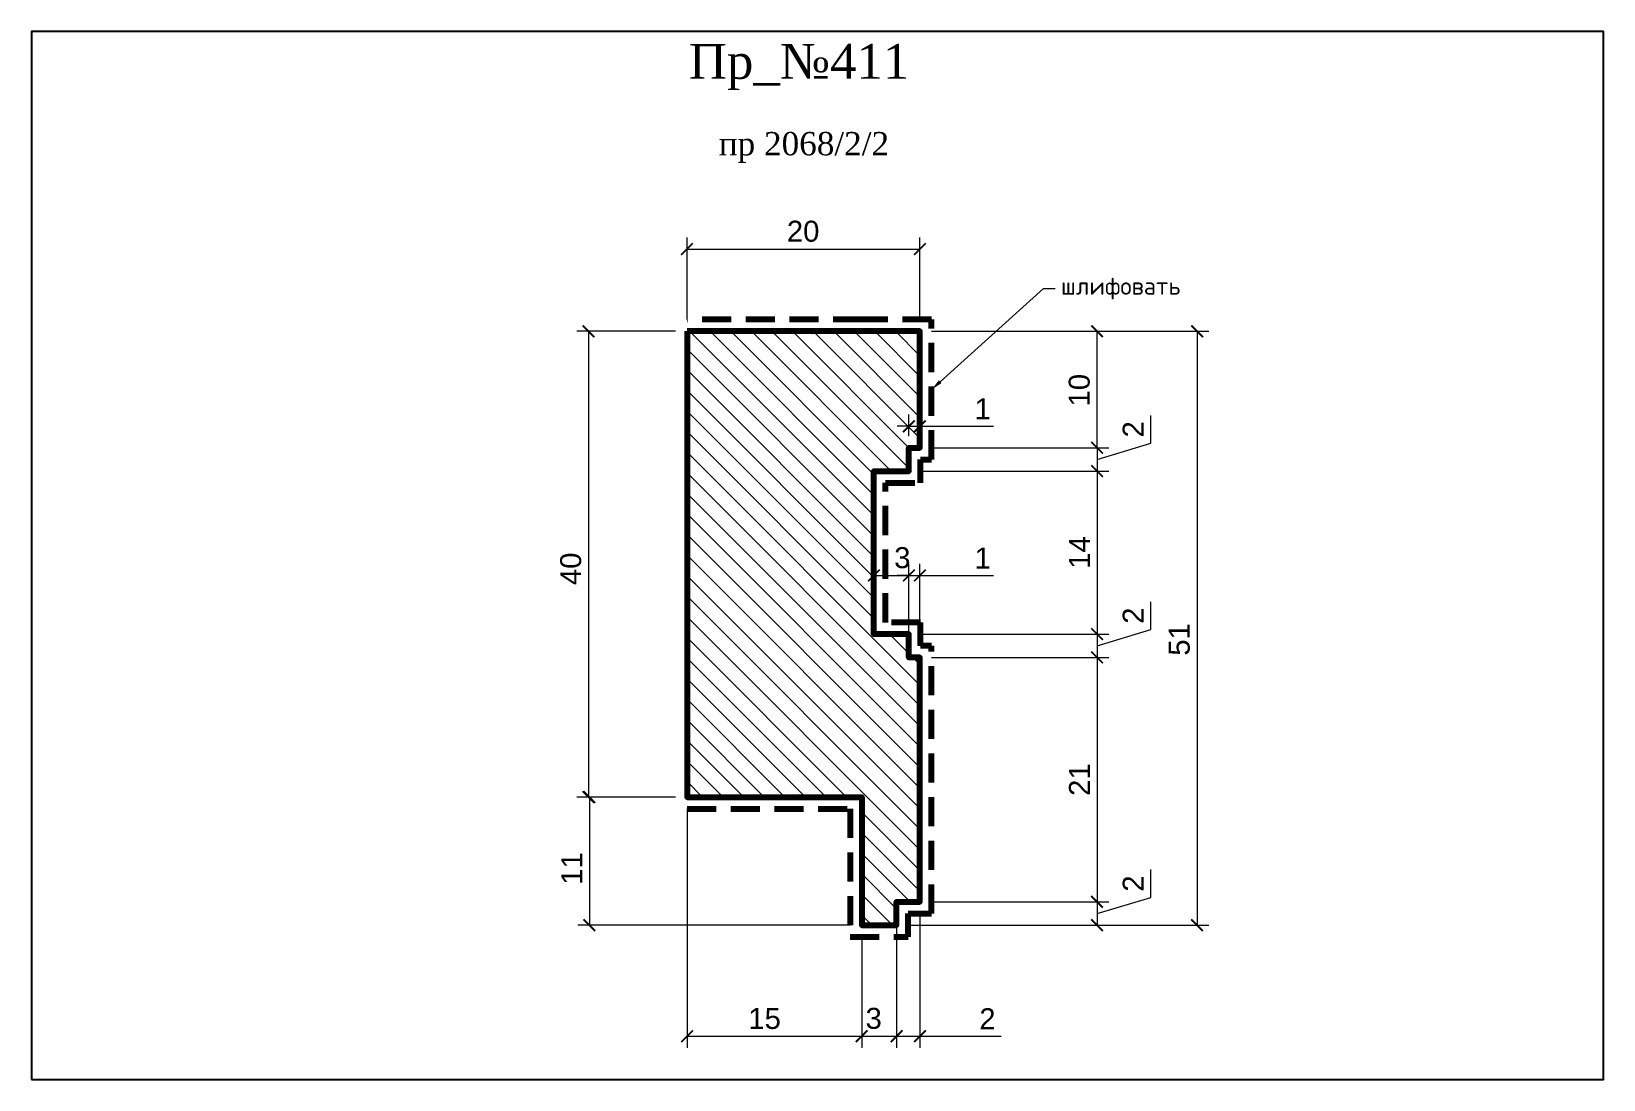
# Model space of a CAD drawing. Header units: inches. Extents: x 479 to 614, y -1019 to -929.
import ezdxf
from ezdxf import colors
from ezdxf.entities.mleader import LeaderData, LeaderLine
from ezdxf.math import Vec2, Vec3

# ---------------------------------------------------------------- set-up
doc = ezdxf.new("R2010")
doc.units = ezdxf.units.IN
doc.header["$MEASUREMENT"] = 0
doc.linetypes.add('HIDDEN', pattern=[0.375, 0.25, -0.125])
doc.layers.add('Outside panel', color=7, linetype='Continuous', lineweight=18, true_color=0x7f5e57)
for name, color, linetype, lineweight in [('линия 15', 7, 'Continuous', 15), ('линия 50', 1, 'Continuous', 140), ('служебный слой РАЗМЕРЫ', 7, 'Continuous', 9)]:
    doc.layers.add(name, color=color, linetype=linetype, lineweight=lineweight)
doc.layers.add('размеры в модели', color=7, linetype='Continuous')
doc.styles.add('ELECT', font='times.ttf')
doc.styles.get("Standard").update_dxf_attribs({"font": 'arial.ttf'})
doc.styles.add('ЕСКД профили текст', font='isocpeur.ttf')
doc.dimstyles.new('M_1', dxfattribs={"dimtxt": 1.8, "dimasz": 1, "dimexe": 1, "dimexo": 1, "dimgap": 0.6, "dimtad": 1, "dimdec": 0, "dimdsep": 46, "dimtxsty": 'Standard', "dimblk": 'ARCHTICK', "dimcen": -5, "dimclrd": 7, "dimclre": 7, "dimclrt": 7, "dimadec": 0, "dimazin": 0, "dimtfac": 1, "dimtdec": 0, "dimtmove": 0, "dimatfit": 3, "dimfxl": 1, "dimtolj": 1, "dimtzin": 0, "dimlwd": 5, "dimlwe": 5, "dimarcsym": 0})

# ---------------------------------------------------------------- blocks, each defined once
blk = doc.blocks.new('_ArchTick')
at = {"color": 0, "linetype": 'ByBlock', "const_width": 0.15}
blk.add_lwpolyline([(-0.5, -0.5), (0.5, 0.5)], dxfattribs=at)
blk = doc.blocks.new('*D17')
at = {"layer": 'Defpoints', "color": 0, "ltscale": 1000, "transparency": 16777216}
for p in [(555.41, -954.6), (553.41, -1005.6), (579.21, -1005.6)]:
    blk.add_point(p, dxfattribs=at)
at = {"layer": 'линия 15', "color": 7, "lineweight": 5, "ltscale": 1000, "transparency": 16777216}
for p, q in [((556.41, -954.6), (580.21, -954.6)), ((579.21, -954.6), (579.21, -1005.6)), ((554.41, -1005.6), (580.21, -1005.6))]:
    blk.add_line(p, q, dxfattribs=at)
for p, rotation in [((579.21, -954.6), 90), ((579.21, -1005.6), 270)]:
    blk.add_blockref('_ArchTick', p, dxfattribs=dict(at, rotation=rotation))
at = {"layer": 'линия 15', "color": 7, "ltscale": 1000, "transparency": 16777216, "insert": (577.69, -981.06), "char_height": 1.8, "attachment_point": 5, "rotation": 90}
blk.add_mtext('\\A1;51', dxfattribs=at)
blk = doc.blocks.new('*D16')
at = {"layer": 'Defpoints', "color": 0, "ltscale": 1000, "transparency": 16777216}
for p in [(555.41, -1003.6), (553.41, -1005.6), (570.62, -1005.6)]:
    blk.add_point(p, dxfattribs=at)
at = {"layer": 'размеры в модели', "color": 7, "lineweight": 5, "ltscale": 1000, "transparency": 16777216}
for p, q in [((575.23, -1003.21), (575.23, -1000.82)), ((556.41, -1003.6), (571.62, -1003.6)), ((570.62, -1004.6), (575.23, -1003.21)), ((570.62, -1003.6), (570.62, -1005.6)), ((554.41, -1005.6), (571.62, -1005.6))]:
    blk.add_line(p, q, dxfattribs=at)
for p, rotation in [((570.62, -1003.6), 90), ((570.62, -1005.6), 270)]:
    blk.add_blockref('_ArchTick', p, dxfattribs=dict(at, rotation=rotation))
at = {"layer": 'размеры в модели', "color": 7, "ltscale": 1000, "transparency": 16777216, "insert": (573.72, -1002.02), "char_height": 1.8, "attachment_point": 5, "rotation": 90}
blk.add_mtext('\\A1;2', dxfattribs=at)
blk = doc.blocks.new('*D15')
at = {"layer": 'Defpoints', "color": 0, "ltscale": 1000, "transparency": 16777216}
for p in [(555.41, -982.6), (555.41, -1003.6), (570.62, -1003.6)]:
    blk.add_point(p, dxfattribs=at)
at = {"layer": 'размеры в модели', "color": 7, "lineweight": 5, "ltscale": 1000, "transparency": 16777216}
for p, q in [((556.41, -982.6), (571.62, -982.6)), ((570.62, -982.6), (570.62, -1003.6)), ((556.41, -1003.6), (571.62, -1003.6))]:
    blk.add_line(p, q, dxfattribs=at)
for p, rotation in [((570.62, -982.6), 90), ((570.62, -1003.6), 270)]:
    blk.add_blockref('_ArchTick', p, dxfattribs=dict(at, rotation=rotation))
at = {"layer": 'размеры в модели', "color": 7, "ltscale": 1000, "transparency": 16777216, "insert": (569.11, -993.1), "char_height": 1.8, "attachment_point": 5, "rotation": 90}
blk.add_mtext('\\A1;21', dxfattribs=at)
blk = doc.blocks.new('*D14')
at = {"layer": 'Defpoints', "color": 0, "ltscale": 1000, "transparency": 16777216}
for p in [(554.46, -980.6), (555.41, -982.6), (570.62, -982.6)]:
    blk.add_point(p, dxfattribs=at)
at = {"layer": 'размеры в модели', "color": 7, "lineweight": 5, "ltscale": 1000, "transparency": 16777216}
for p, q in [((575.23, -980.21), (575.23, -977.82)), ((555.46, -980.6), (571.62, -980.6)), ((570.62, -981.6), (575.23, -980.21)), ((570.62, -980.6), (570.62, -982.6)), ((556.41, -982.6), (571.62, -982.6))]:
    blk.add_line(p, q, dxfattribs=at)
for p, rotation in [((570.62, -980.6), 90), ((570.62, -982.6), 270)]:
    blk.add_blockref('_ArchTick', p, dxfattribs=dict(at, rotation=rotation))
at = {"layer": 'размеры в модели', "color": 7, "ltscale": 1000, "transparency": 16777216, "insert": (573.72, -979.02), "char_height": 1.8, "attachment_point": 5, "rotation": 90}
blk.add_mtext('\\A1;2', dxfattribs=at)
blk = doc.blocks.new('*D13')
at = {"layer": 'Defpoints', "color": 0, "ltscale": 1000, "transparency": 16777216}
for p in [(554.46, -966.6), (554.46, -980.6), (570.62, -980.6)]:
    blk.add_point(p, dxfattribs=at)
at = {"layer": 'размеры в модели', "color": 7, "lineweight": 5, "ltscale": 1000, "transparency": 16777216}
for p, q in [((555.46, -966.6), (571.62, -966.6)), ((570.62, -966.6), (570.62, -980.6)), ((555.46, -980.6), (571.62, -980.6))]:
    blk.add_line(p, q, dxfattribs=at)
for p, rotation in [((570.62, -966.6), 90), ((570.62, -980.6), 270)]:
    blk.add_blockref('_ArchTick', p, dxfattribs=dict(at, rotation=rotation))
at = {"layer": 'размеры в модели', "color": 7, "ltscale": 1000, "transparency": 16777216, "insert": (569.11, -973.6), "char_height": 1.8, "attachment_point": 5, "rotation": 90}
blk.add_mtext('\\A1;14', dxfattribs=at)
blk = doc.blocks.new('*D12')
at = {"layer": 'Defpoints', "color": 0, "ltscale": 1000, "transparency": 16777216}
for p in [(555.41, -964.6), (554.46, -966.6), (570.62, -966.6)]:
    blk.add_point(p, dxfattribs=at)
at = {"layer": 'размеры в модели', "color": 7, "lineweight": 5, "ltscale": 1000, "transparency": 16777216}
for p, q in [((575.23, -964.21), (575.23, -961.82)), ((556.41, -964.6), (571.62, -964.6)), ((570.62, -965.6), (575.23, -964.21)), ((570.62, -964.6), (570.62, -966.6)), ((555.46, -966.6), (571.62, -966.6))]:
    blk.add_line(p, q, dxfattribs=at)
for p, rotation in [((570.62, -964.6), 90), ((570.62, -966.6), 270)]:
    blk.add_blockref('_ArchTick', p, dxfattribs=dict(at, rotation=rotation))
at = {"layer": 'размеры в модели', "color": 7, "ltscale": 1000, "transparency": 16777216, "insert": (573.72, -963.02), "char_height": 1.8, "attachment_point": 5, "rotation": 90}
blk.add_mtext('\\A1;2', dxfattribs=at)
blk = doc.blocks.new('*D11')
at = {"layer": 'Defpoints', "color": 0, "ltscale": 1000, "transparency": 16777216}
for p in [(554.46, -975.57), (551.46, -980.6), (554.46, -980.6)]:
    blk.add_point(p, dxfattribs=at)
at = {"layer": 'размеры в модели', "color": 7, "lineweight": 5, "ltscale": 1000, "transparency": 16777216}
for p, q in [((551.46, -979.6), (551.46, -974.57)), ((554.46, -979.6), (554.46, -974.57)), ((551.46, -975.57), (554.46, -975.57))]:
    blk.add_line(p, q, dxfattribs=at)
at = {"layer": 'размеры в модели', "color": 7, "lineweight": 5, "ltscale": 1000, "transparency": 16777216, "rotation": 180}
blk.add_blockref('_ArchTick', (551.46, -975.57), dxfattribs=at)
at = {"layer": 'размеры в модели', "color": 7, "lineweight": 5, "ltscale": 1000, "transparency": 16777216}
blk.add_blockref('_ArchTick', (554.46, -975.57), dxfattribs=at)
at = {"layer": 'размеры в модели', "color": 7, "ltscale": 1000, "transparency": 16777216, "insert": (553.9, -974.05), "char_height": 1.8, "attachment_point": 5}
blk.add_mtext('\\A1;3', dxfattribs=at)
blk = doc.blocks.new('*D10')
at = {"layer": 'Defpoints', "color": 0, "ltscale": 1000, "transparency": 16777216}
for p in [(550.41, -1005.6), (553.41, -1005.6), (553.41, -1015.13)]:
    blk.add_point(p, dxfattribs=at)
at = {"layer": 'размеры в модели', "color": 7, "lineweight": 5, "ltscale": 1000, "transparency": 16777216}
for p, q in [((550.41, -1006.6), (550.41, -1016.13)), ((553.41, -1006.6), (553.41, -1016.13)), ((550.41, -1015.13), (553.41, -1015.13))]:
    blk.add_line(p, q, dxfattribs=at)
at = {"layer": 'размеры в модели', "color": 7, "lineweight": 5, "ltscale": 1000, "transparency": 16777216, "rotation": 180}
blk.add_blockref('_ArchTick', (550.41, -1015.13), dxfattribs=at)
at = {"layer": 'размеры в модели', "color": 7, "lineweight": 5, "ltscale": 1000, "transparency": 16777216}
blk.add_blockref('_ArchTick', (553.41, -1015.13), dxfattribs=at)
at = {"layer": 'размеры в модели', "color": 7, "ltscale": 1000, "transparency": 16777216, "insert": (551.44, -1013.61), "char_height": 1.8, "attachment_point": 5}
blk.add_mtext('\\A1;3', dxfattribs=at)
blk = doc.blocks.new('*D9')
at = {"layer": 'Defpoints', "color": 0, "ltscale": 1000, "transparency": 16777216}
for p in [(535.41, -994.6), (550.41, -1005.6), (550.41, -1015.14)]:
    blk.add_point(p, dxfattribs=at)
at = {"layer": 'размеры в модели', "color": 7, "lineweight": 5, "ltscale": 1000, "transparency": 16777216}
for p, q in [((535.41, -995.6), (535.41, -1016.14)), ((550.41, -1006.6), (550.41, -1016.14)), ((535.41, -1015.14), (550.41, -1015.14))]:
    blk.add_line(p, q, dxfattribs=at)
at = {"layer": 'размеры в модели', "color": 7, "lineweight": 5, "ltscale": 1000, "transparency": 16777216, "rotation": 180}
blk.add_blockref('_ArchTick', (535.41, -1015.14), dxfattribs=at)
at = {"layer": 'размеры в модели', "color": 7, "lineweight": 5, "ltscale": 1000, "transparency": 16777216}
blk.add_blockref('_ArchTick', (550.41, -1015.14), dxfattribs=at)
at = {"layer": 'размеры в модели', "color": 7, "ltscale": 1000, "transparency": 16777216, "insert": (542.07, -1013.62), "char_height": 1.8, "attachment_point": 5}
blk.add_mtext('\\A1;15', dxfattribs=at)
blk = doc.blocks.new('*D8')
at = {"layer": 'Defpoints', "color": 0, "ltscale": 1000, "transparency": 16777216}
for p in [(535.41, -994.6), (527.03, -1005.6), (550.41, -1005.6)]:
    blk.add_point(p, dxfattribs=at)
at = {"layer": 'размеры в модели', "color": 7, "lineweight": 5, "ltscale": 1000, "transparency": 16777216}
for p, q in [((534.41, -994.6), (526.03, -994.6)), ((527.03, -994.6), (527.03, -1005.6)), ((549.41, -1005.6), (526.03, -1005.6))]:
    blk.add_line(p, q, dxfattribs=at)
for p, rotation in [((527.03, -994.6), 90), ((527.03, -1005.6), 270)]:
    blk.add_blockref('_ArchTick', p, dxfattribs=dict(at, rotation=rotation))
at = {"layer": 'размеры в модели', "color": 7, "ltscale": 1000, "transparency": 16777216, "insert": (525.52, -1000.73), "char_height": 1.8, "attachment_point": 5, "rotation": 90}
blk.add_mtext('\\A1;11', dxfattribs=at)
blk = doc.blocks.new('*D7')
at = {"layer": 'Defpoints', "color": 0, "ltscale": 1000, "transparency": 16777216}
for p in [(535.41, -954.6), (526.95, -994.6), (535.41, -994.6)]:
    blk.add_point(p, dxfattribs=at)
at = {"layer": 'размеры в модели', "color": 7, "lineweight": 5, "ltscale": 1000, "transparency": 16777216}
for p, q in [((534.41, -954.6), (525.95, -954.6)), ((526.95, -954.6), (526.95, -994.6)), ((534.41, -994.6), (525.95, -994.6))]:
    blk.add_line(p, q, dxfattribs=at)
for p, rotation in [((526.95, -954.6), 90), ((526.95, -994.6), 270)]:
    blk.add_blockref('_ArchTick', p, dxfattribs=dict(at, rotation=rotation))
at = {"layer": 'размеры в модели', "color": 7, "ltscale": 1000, "transparency": 16777216, "insert": (525.43, -975), "char_height": 1.8, "attachment_point": 5, "rotation": 90}
blk.add_mtext('\\A1;40', dxfattribs=at)
blk = doc.blocks.new('*D6')
at = {"layer": 'Defpoints', "color": 0, "ltscale": 1000, "transparency": 16777216}
for p in [(555.41, -947.54), (535.41, -954.6), (555.41, -954.6)]:
    blk.add_point(p, dxfattribs=at)
at = {"layer": 'размеры в модели', "color": 7, "lineweight": 5, "ltscale": 1000, "transparency": 16777216}
for p, q in [((535.41, -953.6), (535.41, -946.54)), ((535.41, -947.54), (555.41, -947.54)), ((555.41, -953.6), (555.41, -946.54))]:
    blk.add_line(p, q, dxfattribs=at)
at = {"layer": 'размеры в модели', "color": 7, "lineweight": 5, "ltscale": 1000, "transparency": 16777216, "rotation": 180}
blk.add_blockref('_ArchTick', (535.41, -947.54), dxfattribs=at)
at = {"layer": 'размеры в модели', "color": 7, "lineweight": 5, "ltscale": 1000, "transparency": 16777216}
blk.add_blockref('_ArchTick', (555.41, -947.54), dxfattribs=at)
at = {"layer": 'размеры в модели', "color": 7, "ltscale": 1000, "transparency": 16777216, "insert": (545.38, -946.02), "char_height": 1.8, "attachment_point": 5}
blk.add_mtext('\\A1;20', dxfattribs=at)
blk = doc.blocks.new('*D5')
at = {"layer": 'Defpoints', "color": 0, "ltscale": 1000, "transparency": 16777216}
for p in [(553.41, -1003.6), (555.41, -1003.6), (555.41, -1015.13)]:
    blk.add_point(p, dxfattribs=at)
at = {"layer": 'размеры в модели', "color": 7, "lineweight": 5, "ltscale": 1000, "transparency": 16777216}
for p, q in [((553.41, -1004.6), (553.41, -1016.13)), ((555.41, -1004.6), (555.41, -1016.13)), ((553.41, -1015.13), (555.41, -1015.13)), ((555.41, -1015.13), (562.4, -1015.13))]:
    blk.add_line(p, q, dxfattribs=at)
at = {"layer": 'размеры в модели', "color": 7, "lineweight": 5, "ltscale": 1000, "transparency": 16777216, "rotation": 180}
blk.add_blockref('_ArchTick', (553.41, -1015.13), dxfattribs=at)
at = {"layer": 'размеры в модели', "color": 7, "lineweight": 5, "ltscale": 1000, "transparency": 16777216}
blk.add_blockref('_ArchTick', (555.41, -1015.13), dxfattribs=at)
at = {"layer": 'размеры в модели', "color": 7, "ltscale": 1000, "transparency": 16777216, "insert": (561.21, -1013.63), "char_height": 1.8, "attachment_point": 5}
blk.add_mtext('\\A1;2', dxfattribs=at)
blk = doc.blocks.new('*D4')
at = {"layer": 'Defpoints', "color": 0, "ltscale": 1000, "transparency": 16777216}
for p in [(555.41, -975.57), (554.46, -982.6), (555.41, -982.6)]:
    blk.add_point(p, dxfattribs=at)
at = {"layer": 'размеры в модели', "color": 7, "lineweight": 5, "ltscale": 1000, "transparency": 16777216}
for p, q in [((554.46, -981.6), (554.46, -974.57)), ((555.41, -981.6), (555.41, -974.57)), ((554.46, -975.57), (553.46, -975.57)), ((554.46, -975.57), (555.41, -975.57)), ((555.41, -975.57), (561.73, -975.57))]:
    blk.add_line(p, q, dxfattribs=at)
blk.add_blockref('_ArchTick', (554.46, -975.57), dxfattribs=at)
at = {"layer": 'размеры в модели', "color": 7, "lineweight": 5, "ltscale": 1000, "transparency": 16777216, "rotation": 180}
blk.add_blockref('_ArchTick', (555.41, -975.57), dxfattribs=at)
at = {"layer": 'размеры в модели', "color": 7, "ltscale": 1000, "transparency": 16777216, "insert": (560.8, -974.07), "char_height": 1.8, "attachment_point": 5}
blk.add_mtext('\\A1;1', dxfattribs=at)
blk = doc.blocks.new('*D3')
at = {"layer": 'Defpoints', "color": 0, "ltscale": 1000, "transparency": 16777216}
for p in [(555.41, -962.76), (554.46, -964.6), (555.41, -964.6)]:
    blk.add_point(p, dxfattribs=at)
at = {"layer": 'размеры в модели', "color": 7, "lineweight": 5, "ltscale": 1000, "transparency": 16777216}
for p, q in [((554.46, -963.6), (554.46, -961.76)), ((555.41, -963.6), (555.41, -961.76)), ((554.46, -962.76), (553.46, -962.76)), ((554.46, -962.76), (555.41, -962.76)), ((555.41, -962.76), (561.73, -962.76))]:
    blk.add_line(p, q, dxfattribs=at)
blk.add_blockref('_ArchTick', (554.46, -962.76), dxfattribs=at)
at = {"layer": 'размеры в модели', "color": 7, "lineweight": 5, "ltscale": 1000, "transparency": 16777216, "rotation": 180}
blk.add_blockref('_ArchTick', (555.41, -962.76), dxfattribs=at)
at = {"layer": 'размеры в модели', "color": 7, "ltscale": 1000, "transparency": 16777216, "insert": (560.8, -961.26), "char_height": 1.8, "attachment_point": 5}
blk.add_mtext('\\A1;1', dxfattribs=at)
blk = doc.blocks.new('*D2')
at = {"layer": 'Defpoints', "color": 0, "ltscale": 1000, "transparency": 16777216}
for p in [(555.41, -954.6), (570.62, -954.6), (555.41, -964.6)]:
    blk.add_point(p, dxfattribs=at)
at = {"layer": 'размеры в модели', "color": 7, "lineweight": 5, "ltscale": 1000, "transparency": 16777216}
for p, q in [((556.41, -954.6), (571.62, -954.6)), ((570.62, -964.6), (570.62, -954.6)), ((556.41, -964.6), (571.62, -964.6))]:
    blk.add_line(p, q, dxfattribs=at)
for p, rotation in [((570.62, -954.6), 90), ((570.62, -964.6), 270)]:
    blk.add_blockref('_ArchTick', p, dxfattribs=dict(at, rotation=rotation))
at = {"layer": 'размеры в модели', "color": 7, "ltscale": 1000, "transparency": 16777216, "insert": (569.1, -959.66), "char_height": 1.8, "attachment_point": 5, "rotation": 90}
blk.add_mtext('\\A1;10', dxfattribs=at)

msp = doc.modelspace()

# ---------------------------------------------------------------- hatches: boundary and pattern name
at = {"layer": 'Outside panel', "ltscale": 1000}
h = msp.add_hatch(dxfattribs=at)
h.set_pattern_fill('ANSI31', color=256, scale=10, angle=90)
h.set_pattern_definition([(135, (-313935.2633, 90151.8673), (-0.8838834765, -0.8838834765), [])])
h.paths.add_polyline_path([(555.41, -954.6), (550.41, -954.6), (550.41, -954.6), (535.41, -954.6), (535.41, -994.6), (550.41, -994.6), (550.41, -1005.6), (553.41, -1005.6), (553.41, -1003.6), (555.41, -1003.6), (555.41, -982.6), (554.46, -982.6), (554.46, -980.6), (551.46, -980.6), (551.46, -966.6), (554.46, -966.6), (554.46, -964.6), (555.41, -964.6)])
h.paths.add_polyline_path([(545, -987.37, -1), (544.94, -987.35, -1)], flags=16)

# ---------------------------------------------------------------- linework, layer by layer
at = {"color": 6, "ltscale": 1000}
msp.add_lwpolyline([(479.11, -1018.85), (614.11, -1018.85), (614.11, -928.85), (479.11, -928.85)], close=True, dxfattribs=at)
at = {"layer": 'линия 50', "color": 1, "linetype": 'HIDDEN', "ltscale": 10, "true_color": 0xff0909}
msp.add_lwpolyline([(535.41, -995.6), (549.41, -995.6), (549.41, -1006.6), (554.41, -1006.6), (554.41, -1004.6), (556.41, -1004.6), (556.41, -981.6), (555.46, -981.6), (555.46, -979.6), (552.46, -979.6), (552.46, -967.6), (555.46, -967.6), (555.46, -965.6), (556.41, -965.6), (556.41, -953.6), (550.46, -953.6), (535.41, -953.6)], dxfattribs=at)
at = {"layer": 'линия 50', "color": 7}
msp.add_lwpolyline([(535.41, -954.6), (535.41, -994.6), (550.41, -994.6), (550.41, -1005.6), (553.41, -1005.6), (553.41, -1003.6), (555.41, -1003.6), (555.41, -982.6), (554.46, -982.6), (554.46, -980.6), (551.46, -980.6), (551.46, -966.6), (554.46, -966.6), (554.46, -964.6), (555.41, -964.6), (555.41, -954.6), (550.46, -954.6)], close=True, dxfattribs=at)

# ---------------------------------------------------------------- texts
at = {"color": 5, "ltscale": 1000, "style": 'ELECT'}
msp.add_text('Пр_№411', height=3, dxfattribs=at).set_placement((535.57, -932.92, 6217.22))
at = {"color": 7, "ltscale": 1000, "style": 'ELECT'}
msp.add_text('пр 2068/2/2', height=2, dxfattribs=at).set_placement((538.14, -939.49))

# ---------------------------------------------------------------- dimensions: what is measured, and where the dimension line sits
at = {"layer": 'линия 15', "color": 7, "ltscale": 1000}
dim = msp.add_linear_dim(base=(579.21, -1005.6), p1=(555.41, -954.6), p2=(553.41, -1005.6), angle=90, dimstyle='M_1', dxfattribs=at)
dim.commit()
dim.dimension.update_dxf_attribs({"geometry": '*D17', "text_midpoint": (579.21, -981.06), "dimtype": 128})
at = {"layer": 'размеры в модели', "color": 5, "ltscale": 1000}
for base, p1, p2, picture, middle in [((555.41, -947.54), (535.41, -954.6), (555.41, -954.6), '*D6', (545.38, -947.54)), ((555.41, -962.76), (554.46, -964.6), (555.41, -964.6), '*D3', (560.8, -962.76)), ((554.46, -975.57), (551.46, -980.6), (554.46, -980.6), '*D11', (553.9, -975.57)), ((555.41, -975.57), (554.46, -982.6), (555.41, -982.6), '*D4', (560.8, -975.57)), ((550.41, -1015.14), (535.41, -994.6), (550.41, -1005.6), '*D9', (542.07, -1015.14)), ((555.41, -1015.13), (553.41, -1003.6), (555.41, -1003.6), '*D5', (561.21, -1015.13)), ((553.41, -1015.13), (550.41, -1005.6), (553.41, -1005.6), '*D10', (551.44, -1015.13))]:
    dim = msp.add_linear_dim(base=base, p1=p1, p2=p2, dimstyle='M_1', dxfattribs=at)
    dim.commit()
    dim.dimension.update_dxf_attribs({"geometry": picture, "text_midpoint": middle, "dimtype": 128})
for base, p1, p2, picture, middle in [((526.95, -994.6), (535.41, -954.6), (535.41, -994.6), '*D7', (526.95, -975)), ((570.62, -954.6), (555.41, -964.6), (555.41, -954.6), '*D2', (570.62, -959.66)), ((527.03, -1005.6), (535.41, -994.6), (550.41, -1005.6), '*D8', (527.03, -1000.73))]:
    dim = msp.add_linear_dim(base=base, p1=p1, p2=p2, angle=90, dimstyle='M_1', dxfattribs=at)
    dim.commit()
    dim.dimension.update_dxf_attribs({"geometry": picture, "text_midpoint": middle, "dimtype": 128})
for base, p1, p2, picture, middle in [((570.62, -966.6), (555.41, -964.6), (554.46, -966.6), '*D12', (573.72, -963.61)), ((570.62, -980.6), (554.46, -966.6), (554.46, -980.6), '*D13', (569.11, -973.6)), ((570.62, -982.6), (554.46, -980.6), (555.41, -982.6), '*D14', (573.72, -979.61)), ((570.62, -1003.6), (555.41, -982.6), (555.41, -1003.6), '*D15', (569.11, -993.1)), ((570.62, -1005.6), (555.41, -1003.6), (553.41, -1005.6), '*D16', (573.72, -1002.61))]:
    dim = msp.add_linear_dim(base=base, p1=p1, p2=p2, angle=90, dimstyle='M_1', dxfattribs=at)
    dim.commit()
    dim.dimension.update_dxf_attribs({"geometry": picture, "text_midpoint": middle})

# ---------------------------------------------------------------- leaders
at = {"layer": 'служебный слой РАЗМЕРЫ'}
ml = msp.add_multileader_mtext('Standard', dxfattribs=at)
ml.set_content('\\A1;шлифовать', color=256, style='ЕСКД профили текст')
ml.set_leader_properties(color=256, linetype='ByLayer', lineweight=-1)
ml.build(insert=Vec2(0, 0))
ml.multileader.update_dxf_attribs({"dogleg_length": 1, "arrow_head_size": 1})
ctx = ml.context
ctx.base_point, ctx.char_height, ctx.arrow_head_size, ctx.landing_gap_size, ctx.plane_origin = Vec3(567.01, -950.93), 1.5, 1, 0.5, Vec3(580.49, -924.77)
notes = []
notes.append((ctx, [(1, (1, 1, 0), (566.01, -950.93), (1, 0), 1, [(0, [(556.41, -959.6)], 0, [])])]))
ctx.mtext.insert, ctx.mtext.flow_direction = Vec3(567.51, -949.96), 5
for ctx, leaders in notes:
    for number, flags, end, landing, length, lines in leaders:
        leader = LeaderData()
        leader.index, (leader.has_last_leader_line, leader.has_dogleg_vector, leader.attachment_direction) = number, flags
        leader.last_leader_point, leader.dogleg_vector, leader.dogleg_length = Vec3(end), Vec3(landing), length
        for number, points, colour, breaks in lines:
            line = LeaderLine()
            line.index, line.vertices, line.color, line.breaks = number, Vec3.list(points), colors.encode_raw_color(colour), breaks
            leader.lines.append(line)
        ctx.leaders.append(leader)

doc.saveas('drawing.dxf')
